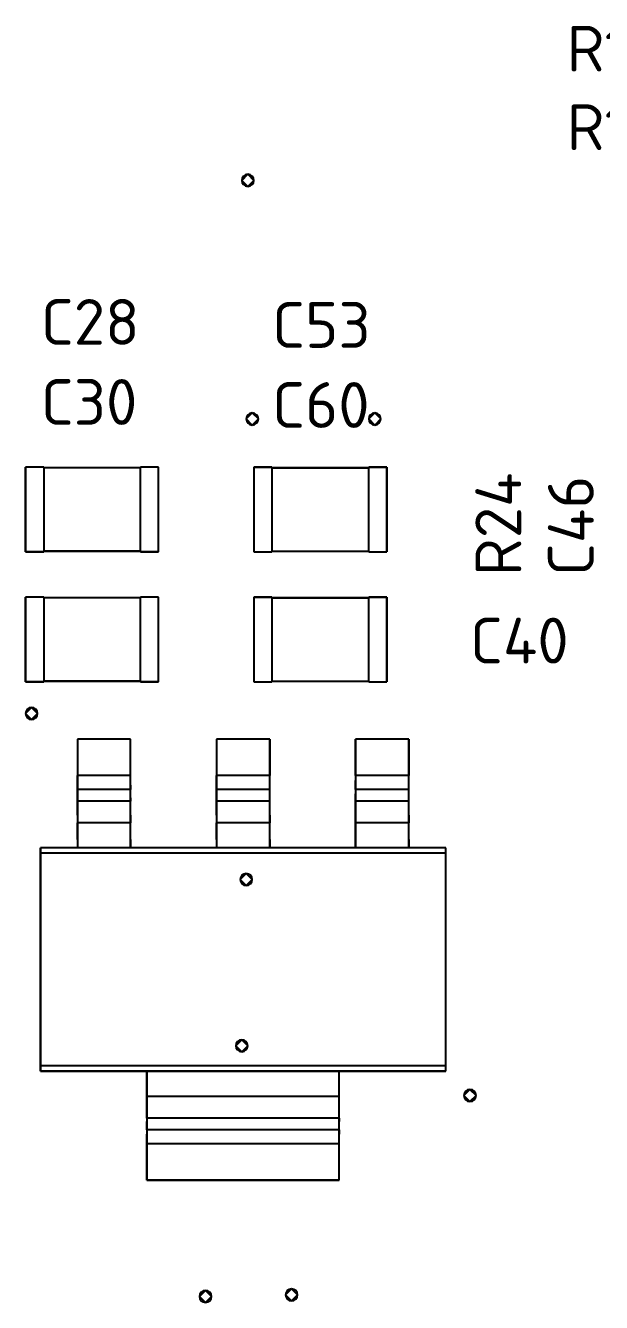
# Model space of a CAD drawing. Header units: inches. Extents: x 5 to 589, y -420 to -5.
# Drawn here: x 394.52 to 413.57, y -139.9 to -97.62 of the extents above; entities that cross this region are included whole.
import ezdxf

# ---------------------------------------------------------------- set-up
doc = ezdxf.new("R2010")
doc.units = ezdxf.units.IN
doc.header["$MEASUREMENT"] = 0
doc.styles.add('ISOCPEUR0', font='isocpeur.ttf', dxfattribs={"height": 2.87999})

msp = doc.modelspace()

# ---------------------------------------------------------------- linework, layer by layer
at = {"color": 18, "true_color": 0x000000}
for p, q in [((401.674, -102.747), (401.874, -102.547)), ((401.874, -102.547), (402.074, -102.747)), ((401.874, -102.947), (401.674, -102.747)), ((402.074, -102.747), (401.874, -102.947)), ((401.824, -110.647), (402.024, -110.447)), ((402.024, -110.847), (401.824, -110.647)), ((402.024, -110.447), (402.224, -110.647)), ((402.224, -110.647), (402.024, -110.847)), ((405.874, -110.647), (406.074, -110.447)), ((406.074, -110.847), (405.874, -110.647)), ((406.074, -110.447), (406.274, -110.647)), ((406.274, -110.647), (406.074, -110.847)), ((395.124, -112.247), (394.524, -112.247)), ((394.524, -112.247), (394.524, -115.047)), ((394.524, -115.047), (394.524, -112.247)), ((395.124, -112.247), (394.524, -112.247)), ((395.124, -112.267), (395.124, -112.247)), ((395.124, -112.247), (395.124, -115.047)), ((398.324, -112.267), (395.124, -112.267)), ((398.324, -112.267), (395.124, -112.267)), ((398.924, -112.247), (398.324, -112.247)), ((398.324, -112.247), (398.324, -112.267)), ((398.924, -112.247), (398.324, -112.247)), ((398.324, -115.047), (398.324, -112.247)), ((398.924, -115.047), (398.924, -112.247)), ((398.924, -115.047), (398.924, -112.247)), ((402.074, -112.247), (402.074, -115.047)), ((402.674, -112.247), (402.074, -112.247)), ((402.074, -112.247), (402.674, -112.247)), ((402.074, -112.247), (402.074, -115.047)), ((402.674, -112.269), (402.674, -112.247)), ((402.674, -112.247), (402.674, -115.047)), ((405.874, -112.269), (402.674, -112.269)), ((402.674, -112.269), (405.874, -112.269)), ((406.474, -112.247), (405.874, -112.247)), ((405.874, -112.247), (405.874, -112.269)), ((405.874, -112.247), (406.474, -112.247)), ((405.874, -115.047), (405.874, -112.247)), ((406.474, -115.047), (406.474, -112.247)), ((406.474, -112.247), (406.474, -115.047)), ((394.524, -115.047), (395.124, -115.047)), ((395.124, -115.047), (394.524, -115.047)), ((395.124, -115.047), (395.124, -115.025)), ((395.124, -115.025), (398.324, -115.025)), ((398.324, -115.025), (395.124, -115.025)), ((398.324, -115.025), (398.324, -115.047)), ((398.324, -115.047), (398.924, -115.047)), ((398.924, -115.047), (398.324, -115.047)), ((402.074, -115.047), (402.674, -115.047)), ((402.074, -115.047), (402.674, -115.047)), ((402.674, -115.047), (402.674, -115.027)), ((402.674, -115.027), (405.874, -115.027)), ((402.674, -115.027), (405.874, -115.027)), ((405.874, -115.027), (405.874, -115.047)), ((405.874, -115.047), (406.474, -115.047)), ((405.874, -115.047), (406.474, -115.047)), ((395.124, -116.547), (394.524, -116.547)), ((394.524, -116.547), (394.524, -119.347)), ((394.524, -119.347), (394.524, -116.547)), ((395.124, -116.547), (394.524, -116.547)), ((395.124, -116.567), (395.124, -116.547)), ((395.124, -116.547), (395.124, -119.347)), ((398.324, -116.567), (395.124, -116.567)), ((398.324, -116.567), (395.124, -116.567)), ((398.924, -116.547), (398.324, -116.547)), ((398.324, -116.547), (398.324, -116.567)), ((398.924, -116.547), (398.324, -116.547)), ((398.324, -119.347), (398.324, -116.547)), ((398.924, -119.347), (398.924, -116.547)), ((398.924, -119.347), (398.924, -116.547)), ((402.074, -116.547), (402.074, -119.347)), ((402.674, -116.547), (402.074, -116.547)), ((402.074, -116.547), (402.674, -116.547)), ((402.074, -116.547), (402.074, -119.347)), ((402.674, -116.569), (402.674, -116.547)), ((402.674, -116.547), (402.674, -119.347)), ((405.874, -116.569), (402.674, -116.569)), ((402.674, -116.569), (405.874, -116.569)), ((406.474, -116.547), (405.874, -116.547)), ((405.874, -116.547), (405.874, -116.569)), ((405.874, -116.547), (406.474, -116.547)), ((405.874, -119.347), (405.874, -116.547)), ((406.474, -119.347), (406.474, -116.547)), ((406.474, -116.547), (406.474, -119.347)), ((394.524, -119.347), (395.124, -119.347)), ((395.124, -119.347), (394.524, -119.347)), ((395.124, -119.347), (395.124, -119.325)), ((395.124, -119.325), (398.324, -119.325)), ((398.324, -119.325), (395.124, -119.325)), ((398.324, -119.325), (398.324, -119.347)), ((398.324, -119.347), (398.924, -119.347)), ((398.924, -119.347), (398.324, -119.347)), ((402.074, -119.347), (402.674, -119.347)), ((402.074, -119.347), (402.674, -119.347)), ((402.674, -119.347), (402.674, -119.327)), ((402.674, -119.327), (405.874, -119.327)), ((402.674, -119.327), (405.874, -119.327)), ((405.874, -119.327), (405.874, -119.347)), ((405.874, -119.347), (406.474, -119.347)), ((405.874, -119.347), (406.474, -119.347)), ((394.524, -120.397), (394.724, -120.197)), ((394.724, -120.597), (394.524, -120.397)), ((394.724, -120.197), (394.924, -120.397)), ((394.924, -120.397), (394.724, -120.597)), ((398, -121.249), (396.24, -121.249)), ((396.24, -121.249), (396.24, -122.451)), ((396.24, -121.249), (396.24, -122.451)), ((398, -121.249), (396.24, -121.249)), ((398, -122.451), (398, -121.249)), ((398, -122.451), (398, -121.249)), ((402.6, -121.249), (400.84, -121.249)), ((400.84, -121.249), (400.84, -122.451)), ((400.84, -121.249), (400.84, -122.451)), ((402.6, -121.249), (400.84, -121.249)), ((402.6, -122.451), (402.6, -121.249)), ((402.6, -121.249), (402.6, -122.451)), ((407.2, -121.249), (405.44, -121.249)), ((405.44, -121.249), (405.44, -122.451)), ((405.44, -122.451), (405.44, -121.249)), ((407.2, -121.249), (405.44, -121.249)), ((407.2, -122.451), (407.2, -121.249)), ((407.2, -121.249), (407.2, -122.451)), ((396.24, -122.451), (396.24, -122.917)), ((398, -122.451), (396.24, -122.451)), ((396.24, -122.613), (396.24, -122.451)), ((398, -122.767), (398, -122.451)), ((398, -122.613), (398, -122.451)), ((400.84, -122.451), (400.84, -122.917)), ((402.6, -122.451), (400.84, -122.451)), ((400.84, -122.613), (400.84, -122.451)), ((402.6, -122.917), (402.6, -122.451)), ((402.6, -122.613), (402.6, -122.451)), ((405.44, -122.451), (405.44, -122.613)), ((407.2, -122.451), (405.44, -122.451)), ((405.44, -122.451), (405.44, -122.613)), ((407.2, -122.917), (407.2, -122.451)), ((407.2, -122.613), (407.2, -122.451)), ((396.24, -122.767), (396.24, -122.613)), ((396.24, -122.917), (396.24, -122.767)), ((396.24, -122.917), (396.24, -123.303)), ((396.24, -123.057), (396.24, -122.917)), ((398, -122.917), (396.24, -122.917)), ((398, -122.767), (398, -122.613)), ((398, -122.917), (398, -122.767)), ((398, -122.767), (398, -122.917)), ((398, -123.185), (398, -122.917)), ((398, -123.057), (398, -122.917)), ((400.84, -122.767), (400.84, -122.613)), ((400.84, -122.917), (400.84, -122.767)), ((400.84, -122.917), (400.84, -123.303)), ((400.84, -123.057), (400.84, -122.917)), ((402.6, -122.917), (400.84, -122.917)), ((402.6, -122.767), (402.6, -122.613)), ((402.6, -122.917), (402.6, -122.767)), ((402.6, -123.303), (402.6, -122.917)), ((402.6, -123.057), (402.6, -122.917)), ((405.44, -122.613), (405.44, -122.917)), ((405.44, -122.767), (405.44, -122.613)), ((405.44, -122.917), (405.44, -122.767)), ((405.44, -122.917), (405.44, -123.057)), ((405.44, -122.917), (405.44, -123.057)), ((407.2, -122.917), (405.44, -122.917)), ((407.2, -122.767), (407.2, -122.613)), ((407.2, -122.917), (407.2, -122.767)), ((407.2, -123.303), (407.2, -122.917)), ((407.2, -123.057), (407.2, -122.917)), ((396.24, -123.185), (396.24, -123.057)), ((396.24, -123.303), (396.24, -123.185)), ((396.24, -123.303), (396.24, -123.763)), ((396.24, -123.523), (396.24, -123.303)), ((398, -123.303), (396.24, -123.303)), ((398, -123.185), (398, -123.057)), ((398, -123.303), (398, -123.185)), ((398, -123.185), (398, -123.303)), ((398, -123.763), (398, -123.303)), ((398, -123.523), (398, -123.303)), ((400.84, -123.185), (400.84, -123.057)), ((400.84, -123.303), (400.84, -123.185)), ((400.84, -123.303), (400.84, -123.763)), ((400.84, -123.523), (400.84, -123.303)), ((402.6, -123.303), (400.84, -123.303)), ((402.6, -123.185), (402.6, -123.057)), ((402.6, -123.303), (402.6, -123.185)), ((402.6, -123.763), (402.6, -123.303)), ((402.6, -123.523), (402.6, -123.303)), ((405.44, -123.057), (405.44, -123.303)), ((405.44, -123.185), (405.44, -123.057)), ((405.44, -123.303), (405.44, -123.185)), ((405.44, -123.303), (405.44, -124.019)), ((405.44, -123.523), (405.44, -123.303)), ((407.2, -123.303), (405.44, -123.303)), ((407.2, -123.185), (407.2, -123.057)), ((407.2, -123.303), (407.2, -123.185)), ((407.2, -123.763), (407.2, -123.303)), ((407.2, -123.523), (407.2, -123.303)), ((396.24, -123.763), (396.24, -123.523)), ((396.24, -123.763), (396.24, -124.019)), ((396.24, -123.763), (396.24, -124.019)), ((398, -123.763), (398, -123.523)), ((398, -124.019), (398, -123.763)), ((398, -123.763), (398, -124.019)), ((400.84, -123.763), (400.84, -123.523)), ((400.84, -123.763), (400.84, -124.019)), ((400.84, -123.763), (400.84, -124.019)), ((402.6, -123.763), (402.6, -123.523)), ((402.6, -124.019), (402.6, -123.763)), ((402.6, -123.763), (402.6, -124.019)), ((405.44, -123.763), (405.44, -123.523)), ((405.44, -124.019), (405.44, -123.763)), ((407.2, -123.763), (407.2, -123.523)), ((407.2, -124.019), (407.2, -123.763)), ((407.2, -123.763), (407.2, -124.019)), ((396.24, -124.019), (396.24, -124.565)), ((396.24, -124.287), (396.24, -124.019)), ((398, -124.019), (396.24, -124.019)), ((396.24, -124.565), (396.24, -124.287)), ((398, -124.565), (398, -124.019)), ((398, -124.287), (398, -124.019)), ((398, -124.565), (398, -124.287)), ((400.84, -124.019), (400.84, -124.565)), ((400.84, -124.287), (400.84, -124.019)), ((402.6, -124.019), (400.84, -124.019)), ((400.84, -124.565), (400.84, -124.287)), ((402.6, -124.565), (402.6, -124.019)), ((402.6, -124.287), (402.6, -124.019)), ((402.6, -124.565), (402.6, -124.287)), ((405.44, -124.019), (405.44, -124.845)), ((405.44, -124.287), (405.44, -124.019)), ((407.2, -124.019), (405.44, -124.019)), ((405.44, -124.565), (405.44, -124.287)), ((407.2, -124.565), (407.2, -124.019)), ((407.2, -124.287), (407.2, -124.019)), ((407.2, -124.565), (407.2, -124.287)), ((396.24, -124.565), (396.24, -124.845)), ((396.24, -124.565), (396.24, -124.845)), ((398, -124.845), (398, -124.565)), ((398, -124.565), (398, -124.845)), ((400.84, -124.565), (400.84, -124.845)), ((400.84, -124.565), (400.84, -124.845)), ((402.6, -124.845), (402.6, -124.565)), ((402.6, -124.565), (402.6, -124.845)), ((405.44, -124.845), (405.44, -124.565)), ((407.2, -124.845), (407.2, -124.565)), ((407.2, -124.565), (407.2, -124.845)), ((396.24, -124.845), (395.02, -124.845)), ((395.02, -124.845), (395.02, -125.027)), ((408.42, -124.845), (395.02, -124.845)), ((395.02, -125.027), (395.02, -124.845)), ((395.02, -125.027), (395.02, -132.063)), ((408.42, -125.027), (395.02, -125.027)), ((395.02, -132.063), (395.02, -125.027)), ((398, -124.845), (396.24, -124.845)), ((400.84, -124.845), (398, -124.845)), ((402.6, -124.845), (400.84, -124.845)), ((405.44, -124.845), (402.6, -124.845)), ((407.2, -124.845), (405.44, -124.845)), ((408.42, -124.845), (407.2, -124.845)), ((408.42, -125.027), (408.42, -124.845)), ((408.42, -125.027), (408.42, -124.845)), ((408.42, -132.063), (408.42, -125.027)), ((408.42, -132.063), (408.42, -125.027)), ((401.624, -125.897), (401.824, -125.697)), ((401.824, -126.097), (401.624, -125.897)), ((401.824, -125.697), (402.024, -125.897)), ((402.024, -125.897), (401.824, -126.097)), ((401.474, -131.397), (401.674, -131.197)), ((401.674, -131.597), (401.474, -131.397)), ((401.674, -131.197), (401.874, -131.397)), ((401.874, -131.397), (401.674, -131.597)), ((395.02, -132.063), (395.02, -132.245)), ((395.02, -132.245), (395.02, -132.063)), ((408.42, -132.063), (395.02, -132.063)), ((395.02, -132.245), (398.54, -132.245)), ((408.42, -132.245), (395.02, -132.245)), ((398.54, -132.245), (398.54, -132.249)), ((398.54, -132.249), (398.54, -132.245)), ((404.9, -132.245), (398.54, -132.245)), ((398.54, -132.249), (398.54, -133.075)), ((398.54, -132.531), (398.54, -132.249)), ((404.9, -132.249), (398.54, -132.249)), ((404.9, -132.249), (404.9, -132.245)), ((404.9, -132.245), (408.42, -132.245)), ((404.9, -132.249), (404.9, -132.245)), ((404.9, -133.075), (404.9, -132.249)), ((404.9, -132.531), (404.9, -132.249)), ((408.42, -132.245), (408.42, -132.063)), ((408.42, -132.245), (408.42, -132.063)), ((398.54, -132.807), (398.54, -132.531)), ((404.9, -132.807), (404.9, -132.531)), ((398.54, -133.075), (398.54, -132.807)), ((398.54, -133.075), (398.54, -133.791)), ((398.54, -133.331), (398.54, -133.075)), ((404.9, -133.075), (398.54, -133.075)), ((404.9, -133.075), (404.9, -132.807)), ((404.9, -133.791), (404.9, -133.075)), ((404.9, -133.331), (404.9, -133.075)), ((409.024, -133.047), (409.224, -132.847)), ((409.224, -133.247), (409.024, -133.047)), ((409.224, -132.847), (409.424, -133.047)), ((409.424, -133.047), (409.224, -133.247)), ((398.54, -133.571), (398.54, -133.331)), ((398.54, -133.791), (398.54, -133.571)), ((404.9, -133.571), (404.9, -133.331)), ((404.9, -133.791), (404.9, -133.571)), ((398.54, -133.791), (398.54, -133.909)), ((398.54, -133.791), (398.54, -133.909)), ((404.9, -133.791), (398.54, -133.791)), ((398.54, -133.909), (398.54, -134.177)), ((398.54, -134.039), (398.54, -133.909)), ((404.9, -133.909), (404.9, -133.791)), ((404.9, -133.791), (404.9, -133.909)), ((404.9, -134.177), (404.9, -133.909)), ((404.9, -134.039), (404.9, -133.909)), ((398.54, -134.177), (398.54, -134.039)), ((398.54, -134.177), (398.54, -134.327)), ((398.54, -134.177), (398.54, -134.327)), ((404.9, -134.177), (398.54, -134.177)), ((398.54, -134.327), (398.54, -134.643)), ((398.54, -134.481), (398.54, -134.327)), ((404.9, -134.177), (404.9, -134.039)), ((404.9, -134.327), (404.9, -134.177)), ((404.9, -134.177), (404.9, -134.327)), ((404.9, -134.643), (404.9, -134.327)), ((404.9, -134.481), (404.9, -134.327)), ((398.54, -134.643), (398.54, -134.481)), ((398.54, -134.643), (398.54, -135.845)), ((398.54, -135.845), (398.54, -134.643)), ((404.9, -134.643), (398.54, -134.643)), ((404.9, -134.643), (404.9, -134.481)), ((404.9, -135.845), (404.9, -134.643)), ((404.9, -135.845), (404.9, -134.643)), ((398.54, -135.845), (404.9, -135.845)), ((404.9, -135.845), (398.54, -135.845)), ((400.274, -139.697), (400.474, -139.497)), ((400.474, -139.497), (400.674, -139.697)), ((403.124, -139.647), (403.324, -139.447)), ((403.324, -139.447), (403.524, -139.647)), ((400.474, -139.897), (400.274, -139.697)), ((400.674, -139.697), (400.474, -139.897)), ((403.324, -139.847), (403.124, -139.647)), ((403.524, -139.647), (403.324, -139.847))]:
    msp.add_line(p, q, dxfattribs=at)
at = {"color": 7, "true_color": 0xffffff}
for p, q in [((395.124, -112.247), (394.524, -112.247)), ((394.524, -112.247), (394.524, -115.047)), ((394.524, -115.047), (394.524, -112.247)), ((395.124, -112.247), (394.524, -112.247)), ((395.124, -112.267), (395.124, -112.247)), ((395.124, -112.247), (395.124, -115.047)), ((398.324, -112.267), (395.124, -112.267)), ((398.324, -112.267), (395.124, -112.267)), ((398.924, -112.247), (398.324, -112.247)), ((398.324, -112.247), (398.324, -112.267)), ((398.924, -112.247), (398.324, -112.247)), ((398.324, -115.047), (398.324, -112.247)), ((398.924, -115.047), (398.924, -112.247)), ((398.924, -115.047), (398.924, -112.247)), ((402.074, -112.247), (402.074, -115.047)), ((402.674, -112.247), (402.074, -112.247)), ((402.074, -112.247), (402.674, -112.247)), ((402.074, -112.247), (402.074, -115.047)), ((402.674, -112.269), (402.674, -112.247)), ((402.674, -112.247), (402.674, -115.047)), ((405.874, -112.269), (402.674, -112.269)), ((402.674, -112.269), (405.874, -112.269)), ((406.474, -112.247), (405.874, -112.247)), ((405.874, -112.247), (405.874, -112.269)), ((405.874, -112.247), (406.474, -112.247)), ((405.874, -115.047), (405.874, -112.247)), ((406.474, -115.047), (406.474, -112.247)), ((406.474, -112.247), (406.474, -115.047)), ((394.524, -115.047), (395.124, -115.047)), ((395.124, -115.047), (394.524, -115.047)), ((395.124, -115.047), (395.124, -115.025)), ((395.124, -115.025), (398.324, -115.025)), ((398.324, -115.025), (395.124, -115.025)), ((398.324, -115.025), (398.324, -115.047)), ((398.324, -115.047), (398.924, -115.047)), ((398.924, -115.047), (398.324, -115.047)), ((402.074, -115.047), (402.674, -115.047)), ((402.074, -115.047), (402.674, -115.047)), ((402.674, -115.047), (402.674, -115.027)), ((402.674, -115.027), (405.874, -115.027)), ((402.674, -115.027), (405.874, -115.027)), ((405.874, -115.027), (405.874, -115.047)), ((405.874, -115.047), (406.474, -115.047)), ((405.874, -115.047), (406.474, -115.047)), ((395.124, -116.547), (394.524, -116.547)), ((394.524, -116.547), (394.524, -119.347)), ((394.524, -119.347), (394.524, -116.547)), ((395.124, -116.547), (394.524, -116.547)), ((395.124, -116.567), (395.124, -116.547)), ((395.124, -116.547), (395.124, -119.347)), ((398.324, -116.567), (395.124, -116.567)), ((398.324, -116.567), (395.124, -116.567)), ((398.924, -116.547), (398.324, -116.547)), ((398.324, -116.547), (398.324, -116.567)), ((398.924, -116.547), (398.324, -116.547)), ((398.324, -119.347), (398.324, -116.547)), ((398.924, -119.347), (398.924, -116.547)), ((398.924, -119.347), (398.924, -116.547)), ((402.074, -116.547), (402.074, -119.347)), ((402.674, -116.547), (402.074, -116.547)), ((402.074, -116.547), (402.674, -116.547)), ((402.074, -116.547), (402.074, -119.347)), ((402.674, -116.569), (402.674, -116.547)), ((402.674, -116.547), (402.674, -119.347)), ((405.874, -116.569), (402.674, -116.569)), ((402.674, -116.569), (405.874, -116.569)), ((406.474, -116.547), (405.874, -116.547)), ((405.874, -116.547), (405.874, -116.569)), ((405.874, -116.547), (406.474, -116.547)), ((405.874, -119.347), (405.874, -116.547)), ((406.474, -119.347), (406.474, -116.547)), ((406.474, -116.547), (406.474, -119.347)), ((394.524, -119.347), (395.124, -119.347)), ((395.124, -119.347), (394.524, -119.347)), ((395.124, -119.347), (395.124, -119.325)), ((395.124, -119.325), (398.324, -119.325)), ((398.324, -119.325), (395.124, -119.325)), ((398.324, -119.325), (398.324, -119.347)), ((398.324, -119.347), (398.924, -119.347)), ((398.924, -119.347), (398.324, -119.347)), ((402.074, -119.347), (402.674, -119.347)), ((402.074, -119.347), (402.674, -119.347)), ((402.674, -119.347), (402.674, -119.327)), ((402.674, -119.327), (405.874, -119.327)), ((402.674, -119.327), (405.874, -119.327)), ((405.874, -119.327), (405.874, -119.347)), ((405.874, -119.347), (406.474, -119.347)), ((405.874, -119.347), (406.474, -119.347)), ((398, -121.249), (396.24, -121.249)), ((396.24, -121.249), (396.24, -122.451)), ((396.24, -121.249), (396.24, -122.451)), ((398, -121.249), (396.24, -121.249)), ((398, -122.451), (398, -121.249)), ((398, -122.451), (398, -121.249)), ((402.6, -121.249), (400.84, -121.249)), ((400.84, -121.249), (400.84, -122.451)), ((400.84, -121.249), (400.84, -122.451)), ((402.6, -121.249), (400.84, -121.249)), ((402.6, -122.451), (402.6, -121.249)), ((402.6, -121.249), (402.6, -122.451)), ((407.2, -121.249), (405.44, -121.249)), ((405.44, -121.249), (405.44, -122.451)), ((405.44, -122.451), (405.44, -121.249)), ((407.2, -121.249), (405.44, -121.249)), ((407.2, -122.451), (407.2, -121.249)), ((407.2, -121.249), (407.2, -122.451)), ((396.24, -122.451), (396.24, -122.917)), ((398, -122.451), (396.24, -122.451)), ((396.24, -122.613), (396.24, -122.451)), ((398, -122.767), (398, -122.451)), ((398, -122.613), (398, -122.451)), ((400.84, -122.451), (400.84, -122.917)), ((402.6, -122.451), (400.84, -122.451)), ((400.84, -122.613), (400.84, -122.451)), ((402.6, -122.917), (402.6, -122.451)), ((402.6, -122.613), (402.6, -122.451)), ((405.44, -122.451), (405.44, -122.613)), ((407.2, -122.451), (405.44, -122.451)), ((405.44, -122.451), (405.44, -122.613)), ((407.2, -122.917), (407.2, -122.451)), ((407.2, -122.613), (407.2, -122.451)), ((396.24, -122.767), (396.24, -122.613)), ((396.24, -122.917), (396.24, -122.767)), ((396.24, -122.917), (396.24, -123.303)), ((396.24, -123.057), (396.24, -122.917)), ((398, -122.917), (396.24, -122.917)), ((398, -122.767), (398, -122.613)), ((398, -122.917), (398, -122.767)), ((398, -122.767), (398, -122.917)), ((398, -123.185), (398, -122.917)), ((398, -123.057), (398, -122.917)), ((400.84, -122.767), (400.84, -122.613)), ((400.84, -122.917), (400.84, -122.767)), ((400.84, -122.917), (400.84, -123.303)), ((400.84, -123.057), (400.84, -122.917)), ((402.6, -122.917), (400.84, -122.917)), ((402.6, -122.767), (402.6, -122.613)), ((402.6, -122.917), (402.6, -122.767)), ((402.6, -123.303), (402.6, -122.917)), ((402.6, -123.057), (402.6, -122.917)), ((405.44, -122.613), (405.44, -122.917)), ((405.44, -122.767), (405.44, -122.613)), ((405.44, -122.917), (405.44, -122.767)), ((405.44, -122.917), (405.44, -123.057)), ((405.44, -122.917), (405.44, -123.057)), ((407.2, -122.917), (405.44, -122.917)), ((407.2, -122.767), (407.2, -122.613)), ((407.2, -122.917), (407.2, -122.767)), ((407.2, -123.303), (407.2, -122.917)), ((407.2, -123.057), (407.2, -122.917)), ((396.24, -123.185), (396.24, -123.057)), ((396.24, -123.303), (396.24, -123.185)), ((396.24, -123.303), (396.24, -123.763)), ((396.24, -123.523), (396.24, -123.303)), ((398, -123.303), (396.24, -123.303)), ((398, -123.185), (398, -123.057)), ((398, -123.303), (398, -123.185)), ((398, -123.185), (398, -123.303)), ((398, -123.763), (398, -123.303)), ((398, -123.523), (398, -123.303)), ((400.84, -123.185), (400.84, -123.057)), ((400.84, -123.303), (400.84, -123.185)), ((400.84, -123.303), (400.84, -123.763)), ((400.84, -123.523), (400.84, -123.303)), ((402.6, -123.303), (400.84, -123.303)), ((402.6, -123.185), (402.6, -123.057)), ((402.6, -123.303), (402.6, -123.185)), ((402.6, -123.763), (402.6, -123.303)), ((402.6, -123.523), (402.6, -123.303)), ((405.44, -123.057), (405.44, -123.303)), ((405.44, -123.185), (405.44, -123.057)), ((405.44, -123.303), (405.44, -123.185)), ((405.44, -123.303), (405.44, -124.019)), ((405.44, -123.523), (405.44, -123.303)), ((407.2, -123.303), (405.44, -123.303)), ((407.2, -123.185), (407.2, -123.057)), ((407.2, -123.303), (407.2, -123.185)), ((407.2, -123.763), (407.2, -123.303)), ((407.2, -123.523), (407.2, -123.303)), ((396.24, -123.763), (396.24, -123.523)), ((396.24, -123.763), (396.24, -124.019)), ((396.24, -123.763), (396.24, -124.019)), ((398, -123.763), (398, -123.523)), ((398, -124.019), (398, -123.763)), ((398, -123.763), (398, -124.019)), ((400.84, -123.763), (400.84, -123.523)), ((400.84, -123.763), (400.84, -124.019)), ((400.84, -123.763), (400.84, -124.019)), ((402.6, -123.763), (402.6, -123.523)), ((402.6, -124.019), (402.6, -123.763)), ((402.6, -123.763), (402.6, -124.019)), ((405.44, -123.763), (405.44, -123.523)), ((405.44, -124.019), (405.44, -123.763)), ((407.2, -123.763), (407.2, -123.523)), ((407.2, -124.019), (407.2, -123.763)), ((407.2, -123.763), (407.2, -124.019)), ((396.24, -124.019), (396.24, -124.565)), ((396.24, -124.287), (396.24, -124.019)), ((398, -124.019), (396.24, -124.019)), ((396.24, -124.565), (396.24, -124.287)), ((398, -124.565), (398, -124.019)), ((398, -124.287), (398, -124.019)), ((398, -124.565), (398, -124.287)), ((400.84, -124.019), (400.84, -124.565)), ((400.84, -124.287), (400.84, -124.019)), ((402.6, -124.019), (400.84, -124.019)), ((400.84, -124.565), (400.84, -124.287)), ((402.6, -124.565), (402.6, -124.019)), ((402.6, -124.287), (402.6, -124.019)), ((402.6, -124.565), (402.6, -124.287)), ((405.44, -124.019), (405.44, -124.845)), ((405.44, -124.287), (405.44, -124.019)), ((407.2, -124.019), (405.44, -124.019)), ((405.44, -124.565), (405.44, -124.287)), ((407.2, -124.565), (407.2, -124.019)), ((407.2, -124.287), (407.2, -124.019)), ((407.2, -124.565), (407.2, -124.287)), ((396.24, -124.565), (396.24, -124.845)), ((396.24, -124.565), (396.24, -124.845)), ((398, -124.845), (398, -124.565)), ((398, -124.565), (398, -124.845)), ((400.84, -124.565), (400.84, -124.845)), ((400.84, -124.565), (400.84, -124.845)), ((402.6, -124.845), (402.6, -124.565)), ((402.6, -124.565), (402.6, -124.845)), ((405.44, -124.845), (405.44, -124.565)), ((407.2, -124.845), (407.2, -124.565)), ((407.2, -124.565), (407.2, -124.845)), ((396.24, -124.845), (395.02, -124.845)), ((395.02, -124.845), (395.02, -125.027)), ((408.42, -124.845), (395.02, -124.845)), ((395.02, -125.027), (395.02, -124.845)), ((395.02, -125.027), (395.02, -132.063)), ((408.42, -125.027), (395.02, -125.027)), ((395.02, -132.063), (395.02, -125.027)), ((398, -124.845), (396.24, -124.845)), ((400.84, -124.845), (398, -124.845)), ((402.6, -124.845), (400.84, -124.845)), ((405.44, -124.845), (402.6, -124.845)), ((407.2, -124.845), (405.44, -124.845)), ((408.42, -124.845), (407.2, -124.845)), ((408.42, -125.027), (408.42, -124.845)), ((408.42, -125.027), (408.42, -124.845)), ((408.42, -132.063), (408.42, -125.027)), ((408.42, -132.063), (408.42, -125.027)), ((395.02, -132.063), (395.02, -132.245)), ((395.02, -132.245), (395.02, -132.063)), ((408.42, -132.063), (395.02, -132.063)), ((395.02, -132.245), (398.54, -132.245)), ((408.42, -132.245), (395.02, -132.245)), ((398.54, -132.245), (398.54, -132.249)), ((398.54, -132.249), (398.54, -132.245)), ((404.9, -132.245), (398.54, -132.245)), ((398.54, -132.249), (398.54, -133.075)), ((398.54, -132.531), (398.54, -132.249)), ((404.9, -132.249), (398.54, -132.249)), ((404.9, -132.249), (404.9, -132.245)), ((404.9, -132.245), (408.42, -132.245)), ((404.9, -132.249), (404.9, -132.245)), ((404.9, -133.075), (404.9, -132.249)), ((404.9, -132.531), (404.9, -132.249)), ((408.42, -132.245), (408.42, -132.063)), ((408.42, -132.245), (408.42, -132.063)), ((398.54, -132.807), (398.54, -132.531)), ((404.9, -132.807), (404.9, -132.531)), ((398.54, -133.075), (398.54, -132.807)), ((398.54, -133.075), (398.54, -133.791)), ((398.54, -133.331), (398.54, -133.075)), ((404.9, -133.075), (398.54, -133.075)), ((404.9, -133.075), (404.9, -132.807)), ((404.9, -133.791), (404.9, -133.075)), ((404.9, -133.331), (404.9, -133.075)), ((398.54, -133.571), (398.54, -133.331)), ((398.54, -133.791), (398.54, -133.571)), ((404.9, -133.571), (404.9, -133.331)), ((404.9, -133.791), (404.9, -133.571)), ((398.54, -133.791), (398.54, -133.909)), ((398.54, -133.791), (398.54, -133.909)), ((404.9, -133.791), (398.54, -133.791)), ((398.54, -133.909), (398.54, -134.177)), ((398.54, -134.039), (398.54, -133.909)), ((404.9, -133.909), (404.9, -133.791)), ((404.9, -133.791), (404.9, -133.909)), ((404.9, -134.177), (404.9, -133.909)), ((404.9, -134.039), (404.9, -133.909)), ((398.54, -134.177), (398.54, -134.039)), ((398.54, -134.177), (398.54, -134.327)), ((398.54, -134.177), (398.54, -134.327)), ((404.9, -134.177), (398.54, -134.177)), ((398.54, -134.327), (398.54, -134.643)), ((398.54, -134.481), (398.54, -134.327)), ((404.9, -134.177), (404.9, -134.039)), ((404.9, -134.327), (404.9, -134.177)), ((404.9, -134.177), (404.9, -134.327)), ((404.9, -134.643), (404.9, -134.327)), ((404.9, -134.481), (404.9, -134.327)), ((398.54, -134.643), (398.54, -134.481)), ((398.54, -134.643), (398.54, -135.845)), ((398.54, -135.845), (398.54, -134.643)), ((404.9, -134.643), (398.54, -134.643)), ((404.9, -134.643), (404.9, -134.481)), ((404.9, -135.845), (404.9, -134.643)), ((404.9, -135.845), (404.9, -134.643)), ((398.54, -135.845), (404.9, -135.845)), ((404.9, -135.845), (398.54, -135.845))]:
    msp.add_line(p, q, dxfattribs=at)
at = {"color": 18, "true_color": 0x000000}
for centre, start, end in [((401.874, -102.747), 90, 180), ((401.874, -102.747), 0, 90), ((401.874, -102.747), 180, 270), ((401.874, -102.747), 270, 0), ((402.024, -110.647), 90, 180), ((402.024, -110.647), 180, 270), ((402.024, -110.647), 0, 90), ((402.024, -110.647), 270, 0), ((406.074, -110.647), 90, 180), ((406.074, -110.647), 180, 270), ((406.074, -110.647), 0, 90), ((406.074, -110.647), 270, 0), ((394.724, -120.397), 90, 180), ((394.724, -120.397), 180, 270), ((394.724, -120.397), 0, 90), ((394.724, -120.397), 270, 0), ((401.824, -125.897), 90, 180), ((401.824, -125.897), 180, 270), ((401.824, -125.897), 0, 90), ((401.824, -125.897), 270, 0), ((401.674, -131.397), 90, 180), ((401.674, -131.397), 180, 270), ((401.674, -131.397), 0, 90), ((401.674, -131.397), 270, 0), ((409.224, -133.047), 90, 180), ((409.224, -133.047), 180, 270), ((409.224, -133.047), 0, 90), ((409.224, -133.047), 270, 0), ((400.474, -139.697), 90, 180), ((400.474, -139.697), 0, 90), ((403.324, -139.647), 90, 180), ((403.324, -139.647), 0, 90), ((400.474, -139.697), 180, 270), ((400.474, -139.697), 270, 0), ((403.324, -139.647), 180, 270), ((403.324, -139.647), 270, 0)]:
    msp.add_arc(centre, 0.2, start, end, dxfattribs=at)

# ---------------------------------------------------------------- texts
at = {"color": 18, "true_color": 0x000000, "style": 'ISOCPEUR0'}
for s, p in [('R18', (412.424, -99.142)), ('R19', (412.424, -101.742)), ('C28', (395.029, -108.192)), ('C53', (402.679, -108.292)), ('C30', (395.029, -110.842)), ('C60', (402.679, -110.942)), ('C40', (409.224, -118.742))]:
    msp.add_text(s, height=1.5158, dxfattribs=at).set_placement(p)
for s, p in [('R24', (410.919, -115.847)), ('C46', (413.319, -115.847))]:
    msp.add_text(s, height=1.5158, rotation=90, dxfattribs=at).set_placement(p)

doc.saveas('drawing.dxf')
